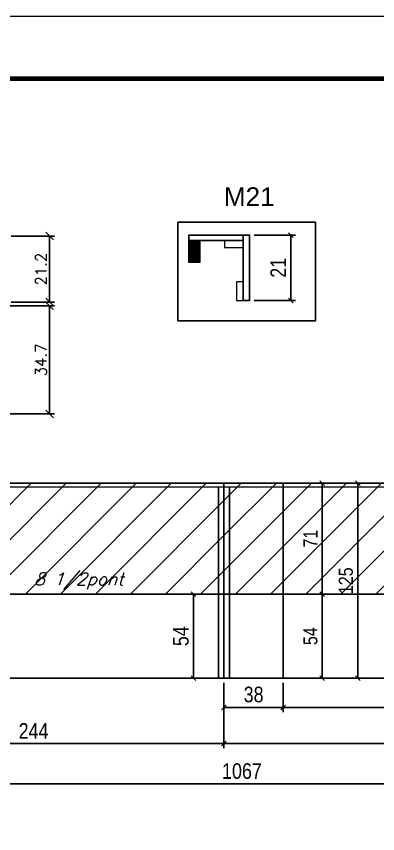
# Model space of a CAD drawing. Extents: x -20960 to -5926, y -2106 to 21915.
# Drawn here: x -6681 to -6449, y 13352 to 13875 of the extents above; entities that cross this region are included whole.
import ezdxf

# ---------------------------------------------------------------- set-up
doc = ezdxf.new("R2010")
doc.units = 0
doc.linetypes.add('DASHED', pattern=[0.75, 0.5, -0.25])
for name, color, linetype in [('5', 5, 'Continuous'), ('COTA', 241, 'Continuous'), ('Painéis', 200, 'Continuous'), ('Reaproveitamento', 251, 'Continuous'), ('SARR_3.5x7', 81, 'Continuous'), ('texto', 7, 'Continuous')]:
    doc.layers.add(name, color=color, linetype=linetype)
for name, color, linetype, lineweight in [('Folhas', 255, 'Continuous', 9), ('Madeira', 126, 'Continuous', 18), ('Sarr 2.2x7', 40, 'Continuous', 9), ('SARRAFO DE PRESSAO', 251, 'DASHED', 9)]:
    doc.layers.add(name, color=color, linetype=linetype, lineweight=lineweight)
doc.styles.add('COTA TECNICA', font='techl___.ttf', dxfattribs={"height": 10})
doc.styles.add('COTA TECNICA-50', font='techl___.ttf', dxfattribs={"height": 9})
doc.styles.add('Romans', font='romans.shx')
doc.styles.get("Standard").update_dxf_attribs({"font": 'arial.ttf'})
doc.dimstyles.new('COTA PAINEL-50', dxfattribs={"dimtxt": 9, "dimasz": 3, "dimexe": 3, "dimexo": 3, "dimgap": 3, "dimtad": 1, "dimdec": 1, "dimzin": 12, "dimdsep": 46, "dimtxsty": 'COTA TECNICA-50', "dimblk1": 'OBLIQUE', "dimblk2": 'OBLIQUE', "dimsah": 1, "dimcen": 0.9, "dimclrd": 4, "dimclre": 4, "dimclrt": 240, "dimadec": 1, "dimazin": 3, "dimtfac": 1, "dimtdec": 1, "dimtmove": 0, "dimatfit": 3, "dimfxl": 1, "dimtolj": 1, "dimtzin": 12, "dimarcsym": 0})
doc.dimstyles.new('Cota Seção (2x)', dxfattribs={"dimtxt": 7, "dimasz": 5, "dimexe": 3, "dimexo": 3, "dimgap": 2, "dimtad": 3, "dimdec": 1, "dimlfac": 0.5, "dimzin": 12, "dimdsep": 46, "dimtxsty": 'Romans', "dimblk": 'ARCHTICK', "dimcen": 0, "dimclrd": 4, "dimclre": 4, "dimclrt": 1, "dimadec": 1, "dimazin": 3, "dimtfac": 1, "dimtdec": 1, "dimtmove": 0, "dimatfit": 3, "dimldrblk": 'OBLIQUE', "dimfxl": 1, "dimtolj": 1, "dimtzin": 12, "dimarcsym": 0})
doc.dimstyles.new('PAINEL', dxfattribs={"dimtxt": 10, "dimasz": 3, "dimexe": 3, "dimexo": 3, "dimgap": 3, "dimtad": 1, "dimdec": 1, "dimzin": 12, "dimdsep": 46, "dimtxsty": 'COTA TECNICA', "dimblk1": 'OBLIQUE', "dimblk2": 'OBLIQUE', "dimsah": 1, "dimcen": 0.9, "dimclrd": 4, "dimclre": 4, "dimclrt": 240, "dimadec": 1, "dimazin": 3, "dimtfac": 1, "dimtdec": 1, "dimtmove": 0, "dimatfit": 3, "dimfxl": 1, "dimtolj": 1, "dimtzin": 12, "dimarcsym": 0})
pattern_1 = [(45, (4934.373, -2253.008), (-11.22532, 11.22532), [])]

# ---------------------------------------------------------------- blocks, each defined once
blk = doc.blocks.new('9999999999')
at = {"layer": 'Folhas'}
blk.add_lwpolyline([(98138.98, 34190.21), (99623.98, 34190.21), (99623.98, 35240.21), (98138.98, 35240.21)], close=True, dxfattribs=at)
at = {"layer": 'Folhas', "color": 30, "const_width": 3}
blk.add_lwpolyline([(98213.98, 34230.21), (99583.98, 34230.21), (99583.98, 35200.21), (98213.98, 35200.21)], close=True, dxfattribs=at)
blk = doc.blocks.new('_ArchTick')
at = {"color": 0, "linetype": 'ByBlock', "const_width": 0.15}
blk.add_lwpolyline([(-0.5, -0.5), (0.5, 0.5)], dxfattribs=at)
blk = doc.blocks.new('*D1016')
at = {"layer": 'COTA', "color": 4, "lineweight": -2, "transparency": 16777216}
for p, q in [((-6725.87, 13689.8), (-6656.3, 13689.8)), ((-6659.3, 13689.8), (-6659.3, 13620.5)), ((-6725.87, 13620.5), (-6656.3, 13620.5))]:
    blk.add_line(p, q, dxfattribs=at)
at = {"layer": 'Defpoints', "color": 0, "transparency": 16777216}
for p in [(-6728.87, 13689.8), (-6728.87, 13620.5), (-6659.3, 13620.5)]:
    blk.add_point(p, dxfattribs=at)
at = {"layer": 'COTA', "color": 4, "lineweight": -2, "transparency": 16777216, "xscale": 5, "yscale": 5, "zscale": 5}
for p, rotation in [((-6659.3, 13689.8), 90), ((-6659.3, 13620.5), 270)]:
    blk.add_blockref('_ArchTick', p, dxfattribs=dict(at, rotation=rotation))
at = {"layer": 'COTA', "color": 1, "transparency": 16777216, "insert": (-6664.8, 13655.15), "char_height": 7, "attachment_point": 5, "rotation": 90, "style": 'Romans'}
blk.add_mtext('\\A1;34.7', dxfattribs=at)
blk = doc.blocks.new('_Oblique')
at = {"color": 0, "linetype": 'ByBlock', "lineweight": -2}
blk.add_line((-0.5, -0.5), (0.5, 0.5), dxfattribs=at)
blk = doc.blocks.new('*D1034')
at = {"layer": 'COTA', "color": 4, "lineweight": -2, "transparency": 16777216}
for p, q in [((-6683.87, 13734.5), (-6656.3, 13734.5)), ((-6659.3, 13692.2), (-6659.3, 13734.5)), ((-6683.87, 13692.2), (-6656.3, 13692.2))]:
    blk.add_line(p, q, dxfattribs=at)
at = {"layer": 'Defpoints', "color": 0, "transparency": 16777216}
for p in [(-6686.87, 13734.5), (-6659.3, 13734.5), (-6686.87, 13692.2)]:
    blk.add_point(p, dxfattribs=at)
at = {"layer": 'COTA', "color": 4, "lineweight": -2, "transparency": 16777216, "xscale": 5, "yscale": 5, "zscale": 5}
for p, rotation in [((-6659.3, 13734.5), 90), ((-6659.3, 13692.2), 270)]:
    blk.add_blockref('_ArchTick', p, dxfattribs=dict(at, rotation=rotation))
at = {"layer": 'COTA', "color": 1, "transparency": 16777216, "insert": (-6664.8, 13713.35), "char_height": 7, "attachment_point": 5, "rotation": 90, "style": 'Romans'}
blk.add_mtext('\\A1;21.2', dxfattribs=at)
blk = doc.blocks.new('*D1024')
at = {"layer": 'COTA', "color": 4, "lineweight": -2, "ltscale": 25, "transparency": 16777216}
for p, q in [((-6791.62, 13448.09), (-6791.62, 13406.3)), ((-6547.62, 13448.09), (-6547.62, 13406.3)), ((-6791.62, 13409.3), (-6547.62, 13409.3))]:
    blk.add_line(p, q, dxfattribs=at)
at = {"layer": 'Defpoints', "color": 0, "ltscale": 25, "transparency": 16777216}
for p in [(-6791.62, 13451.09), (-6547.62, 13451.09), (-6547.62, 13409.3)]:
    blk.add_point(p, dxfattribs=at)
at = {"layer": 'COTA', "color": 4, "lineweight": -2, "ltscale": 25, "transparency": 16777216, "xscale": 3, "yscale": 3, "zscale": 3, "rotation": 180}
blk.add_blockref('_Oblique', (-6791.62, 13409.3), dxfattribs=at)
at = {"layer": 'COTA', "color": 4, "lineweight": -2, "ltscale": 25, "transparency": 16777216, "xscale": 3, "yscale": 3, "zscale": 3}
blk.add_blockref('_Oblique', (-6547.62, 13409.3), dxfattribs=at)
at = {"layer": 'COTA', "color": 240, "ltscale": 25, "transparency": 16777216, "insert": (-6669.62, 13417.37), "char_height": 10, "attachment_point": 5, "style": 'COTA TECNICA'}
blk.add_mtext('\\A1;244', dxfattribs=at)
blk = doc.blocks.new('*D1042')
at = {"layer": 'COTA', "color": 4, "lineweight": -2, "ltscale": 25, "transparency": 16777216}
for p, q in [((-6265.62, 13484.09), (-6265.62, 13429.41)), ((-6509.62, 13448.09), (-6509.62, 13429.41)), ((-6509.62, 13432.41), (-6265.62, 13432.41))]:
    blk.add_line(p, q, dxfattribs=at)
at = {"layer": 'Defpoints', "color": 0, "ltscale": 25, "transparency": 16777216}
for p in [(-6265.62, 13487.09), (-6509.62, 13451.09), (-6265.62, 13432.41)]:
    blk.add_point(p, dxfattribs=at)
at = {"layer": 'COTA', "color": 4, "lineweight": -2, "ltscale": 25, "transparency": 16777216, "xscale": 3, "yscale": 3, "zscale": 3, "rotation": 180}
blk.add_blockref('_Oblique', (-6509.62, 13432.41), dxfattribs=at)
at = {"layer": 'COTA', "color": 4, "lineweight": -2, "ltscale": 25, "transparency": 16777216, "xscale": 3, "yscale": 3, "zscale": 3}
blk.add_blockref('_Oblique', (-6265.62, 13432.41), dxfattribs=at)
at = {"layer": 'COTA', "color": 240, "ltscale": 25, "transparency": 16777216, "insert": (-6387.62, 13440.48), "char_height": 10, "attachment_point": 5, "style": 'COTA TECNICA'}
blk.add_mtext('\\A1;244', dxfattribs=at)
blk = doc.blocks.new('*D1025')
at = {"layer": 'COTA', "color": 4, "lineweight": -2, "ltscale": 25, "transparency": 16777216}
for p, q in [((-6002.6, 13489.09), (-6002.6, 13380.48)), ((-7069.62, 13448.09), (-7069.62, 13380.48)), ((-7069.62, 13383.48), (-6002.6, 13383.48))]:
    blk.add_line(p, q, dxfattribs=at)
at = {"layer": 'Defpoints', "color": 0, "ltscale": 25, "transparency": 16777216}
for p in [(-6002.6, 13492.09), (-7069.62, 13451.09), (-6002.6, 13383.48)]:
    blk.add_point(p, dxfattribs=at)
at = {"layer": 'COTA', "color": 4, "lineweight": -2, "ltscale": 25, "transparency": 16777216, "xscale": 3, "yscale": 3, "zscale": 3, "rotation": 180}
blk.add_blockref('_Oblique', (-7069.62, 13383.48), dxfattribs=at)
at = {"layer": 'COTA', "color": 4, "lineweight": -2, "ltscale": 25, "transparency": 16777216, "xscale": 3, "yscale": 3, "zscale": 3}
blk.add_blockref('_Oblique', (-6002.6, 13383.48), dxfattribs=at)
at = {"layer": 'COTA', "color": 240, "ltscale": 25, "transparency": 16777216, "insert": (-6536.11, 13391.58), "char_height": 10, "attachment_point": 5, "style": 'COTA TECNICA'}
blk.add_mtext('\\A1;1067', dxfattribs=at)
blk = doc.blocks.new('*D1026')
at = {"layer": 'COTA', "color": 4, "lineweight": -2, "ltscale": 25, "transparency": 16777216}
for p, q in [((-6547.62, 13448.09), (-6547.62, 13429.41)), ((-6509.62, 13448.09), (-6509.62, 13429.41)), ((-6547.62, 13432.41), (-6509.62, 13432.41))]:
    blk.add_line(p, q, dxfattribs=at)
at = {"layer": 'Defpoints', "color": 0, "ltscale": 25, "transparency": 16777216}
for p in [(-6547.62, 13451.09), (-6509.62, 13451.09), (-6509.62, 13432.41)]:
    blk.add_point(p, dxfattribs=at)
at = {"layer": 'COTA', "color": 4, "lineweight": -2, "ltscale": 25, "transparency": 16777216, "xscale": 3, "yscale": 3, "zscale": 3, "rotation": 180}
blk.add_blockref('_Oblique', (-6547.62, 13432.41), dxfattribs=at)
at = {"layer": 'COTA', "color": 4, "lineweight": -2, "ltscale": 25, "transparency": 16777216, "xscale": 3, "yscale": 3, "zscale": 3}
blk.add_blockref('_Oblique', (-6509.62, 13432.41), dxfattribs=at)
at = {"layer": 'COTA', "color": 240, "ltscale": 25, "transparency": 16777216, "insert": (-6528.62, 13440.65), "char_height": 10, "attachment_point": 5, "style": 'COTA TECNICA'}
blk.add_mtext('\\A1;38', dxfattribs=at)
blk = doc.blocks.new('*D1027')
at = {"layer": 'COTA', "color": 4, "lineweight": -2, "ltscale": 25, "transparency": 16777216}
for p, q in [((-6265.62, 13502.09), (-6265.62, 13406.3)), ((-6547.62, 13448.09), (-6547.62, 13406.3)), ((-6547.62, 13409.3), (-6265.62, 13409.3))]:
    blk.add_line(p, q, dxfattribs=at)
at = {"layer": 'Defpoints', "color": 0, "ltscale": 25, "transparency": 16777216}
for p in [(-6265.62, 13505.09), (-6547.62, 13451.09), (-6265.62, 13409.3)]:
    blk.add_point(p, dxfattribs=at)
at = {"layer": 'COTA', "color": 4, "lineweight": -2, "ltscale": 25, "transparency": 16777216, "xscale": 3, "yscale": 3, "zscale": 3, "rotation": 180}
blk.add_blockref('_Oblique', (-6547.62, 13409.3), dxfattribs=at)
at = {"layer": 'COTA', "color": 4, "lineweight": -2, "ltscale": 25, "transparency": 16777216, "xscale": 3, "yscale": 3, "zscale": 3}
blk.add_blockref('_Oblique', (-6265.62, 13409.3), dxfattribs=at)
at = {"layer": 'COTA', "color": 240, "ltscale": 25, "transparency": 16777216, "insert": (-6406.62, 13417.4), "char_height": 10, "attachment_point": 5, "style": 'COTA TECNICA'}
blk.add_mtext('\\A1;282', dxfattribs=at)
blk = doc.blocks.new('*D1032')
at = {"layer": 'COTA', "color": 4, "lineweight": -2, "ltscale": 25, "transparency": 16777216}
for p, q in [((-6550.62, 13505.09), (-6570.07, 13505.09)), ((-6567.07, 13451.09), (-6567.07, 13505.09)), ((-6554.12, 13451.09), (-6570.07, 13451.09))]:
    blk.add_line(p, q, dxfattribs=at)
at = {"layer": 'Defpoints', "color": 0, "ltscale": 25, "transparency": 16777216}
for p in [(-6567.07, 13505.09), (-6547.62, 13505.09), (-6551.12, 13451.09)]:
    blk.add_point(p, dxfattribs=at)
at = {"layer": 'COTA', "color": 4, "lineweight": -2, "ltscale": 25, "transparency": 16777216, "xscale": 3, "yscale": 3, "zscale": 3}
for p, rotation in [((-6567.07, 13505.09), 90), ((-6567.07, 13451.09), 270)]:
    blk.add_blockref('_Oblique', p, dxfattribs=dict(at, rotation=rotation))
at = {"layer": 'COTA', "color": 240, "ltscale": 25, "transparency": 16777216, "insert": (-6575.18, 13478.09), "char_height": 10, "attachment_point": 5, "rotation": 90, "style": 'COTA TECNICA'}
blk.add_mtext('\\A1;54', dxfattribs=at)
blk = doc.blocks.new('*D1046')
at = {"layer": 'COTA', "color": 4, "lineweight": -2, "transparency": 16777216}
for p, q in [((-6506.62, 13505.09), (-6481.63, 13505.09)), ((-6484.63, 13451.09), (-6484.63, 13505.09)), ((-6506.62, 13451.09), (-6481.63, 13451.09))]:
    blk.add_line(p, q, dxfattribs=at)
at = {"layer": 'Defpoints', "color": 0, "transparency": 16777216}
for p in [(-6509.62, 13505.09), (-6484.63, 13505.09), (-6509.62, 13451.09)]:
    blk.add_point(p, dxfattribs=at)
at = {"layer": 'COTA', "color": 4, "lineweight": -2, "transparency": 16777216, "xscale": 3, "yscale": 3, "zscale": 3}
for p, rotation in [((-6484.63, 13505.09), 90), ((-6484.63, 13451.09), 270)]:
    blk.add_blockref('_Oblique', p, dxfattribs=dict(at, rotation=rotation))
at = {"layer": 'COTA', "color": 240, "transparency": 16777216, "insert": (-6492.22, 13478.09), "char_height": 9, "attachment_point": 5, "rotation": 90, "style": 'COTA TECNICA-50'}
blk.add_mtext('\\A1;54', dxfattribs=at)
blk = doc.blocks.new('*D1047')
at = {"layer": 'COTA', "color": 4, "lineweight": -2, "transparency": 16777216}
for p, q in [((-6506.62, 13576.09), (-6481.63, 13576.09)), ((-6484.63, 13505.09), (-6484.63, 13576.09)), ((-6506.62, 13505.09), (-6481.63, 13505.09))]:
    blk.add_line(p, q, dxfattribs=at)
at = {"layer": 'Defpoints', "color": 0, "transparency": 16777216}
for p in [(-6509.62, 13576.09), (-6484.63, 13576.09), (-6509.62, 13505.09)]:
    blk.add_point(p, dxfattribs=at)
at = {"layer": 'COTA', "color": 4, "lineweight": -2, "transparency": 16777216, "xscale": 3, "yscale": 3, "zscale": 3}
for p, rotation in [((-6484.63, 13576.09), 90), ((-6484.63, 13505.09), 270)]:
    blk.add_blockref('_Oblique', p, dxfattribs=dict(at, rotation=rotation))
at = {"layer": 'COTA', "color": 240, "transparency": 16777216, "insert": (-6492.19, 13540.59), "char_height": 9, "attachment_point": 5, "rotation": 90, "style": 'COTA TECNICA-50'}
blk.add_mtext('\\A1;71', dxfattribs=at)
blk = doc.blocks.new('*D1052')
at = {"layer": 'COTA', "color": 4, "lineweight": -2, "transparency": 16777216}
for p, q in [((-6506.62, 13576.09), (-6458.89, 13576.09)), ((-6461.89, 13451.09), (-6461.89, 13576.09)), ((-6506.62, 13451.09), (-6458.89, 13451.09))]:
    blk.add_line(p, q, dxfattribs=at)
at = {"layer": 'Defpoints', "color": 0, "transparency": 16777216}
for p in [(-6509.62, 13576.09), (-6461.89, 13576.09), (-6509.62, 13451.09)]:
    blk.add_point(p, dxfattribs=at)
at = {"layer": 'COTA', "color": 4, "lineweight": -2, "transparency": 16777216, "xscale": 3, "yscale": 3, "zscale": 3}
for p, rotation in [((-6461.89, 13576.09), 90), ((-6461.89, 13451.09), 270)]:
    blk.add_blockref('_Oblique', p, dxfattribs=dict(at, rotation=rotation))
at = {"layer": 'COTA', "color": 240, "transparency": 16777216, "insert": (-6469.49, 13513.59), "char_height": 9, "attachment_point": 5, "rotation": 90, "style": 'COTA TECNICA-50'}
blk.add_mtext('\\A1;125', dxfattribs=at)
blk = doc.blocks.new('*D1040')
at = {"layer": 'Defpoints', "color": 0, "linetype": 'ByBlock', "transparency": 16777216}
for p in [(-6531.22, 13735.21), (-6531.22, 13693.21), (-6504.78, 13693.21)]:
    blk.add_point(p, dxfattribs=at)
at = {"layer": 'Sarr 2.2x7', "color": 4, "linetype": 'ByBlock', "lineweight": -2, "transparency": 16777216}
for p, q in [((-6528.22, 13735.21), (-6501.78, 13735.21)), ((-6504.78, 13735.21), (-6504.78, 13693.21)), ((-6528.22, 13693.21), (-6501.78, 13693.21))]:
    blk.add_line(p, q, dxfattribs=at)
at = {"layer": 'Sarr 2.2x7', "color": 4, "linetype": 'ByBlock', "lineweight": -2, "transparency": 16777216, "xscale": 3, "yscale": 3, "zscale": 3}
for p, rotation in [((-6504.78, 13735.21), 90), ((-6504.78, 13693.21), 270)]:
    blk.add_blockref('_Oblique', p, dxfattribs=dict(at, rotation=rotation))
at = {"layer": 'Sarr 2.2x7', "color": 240, "linetype": 'ByBlock', "transparency": 16777216, "insert": (-6512.84, 13714.21), "char_height": 10, "attachment_point": 5, "rotation": 90, "style": 'COTA TECNICA'}
blk.add_mtext('\\A1;21', dxfattribs=at)

msp = doc.modelspace()

# ---------------------------------------------------------------- hatches: boundary and pattern name
at = {"layer": 'Madeira'}
h = msp.add_hatch(dxfattribs=at)
h.set_pattern_fill('ANSI31', color=256, scale=0.2, angle=270, style=0)
h.set_pattern_definition([(315, (10073.7536, 383.4749), (0.449012806, 0.449012806), [])])
h.paths.add_polyline_path([(-6570.19, 13717.61), (-6563.19, 13717.61), (-6563.19, 13731.61), (-6570.19, 13731.61)])
at = {"layer": 'Reaproveitamento'}
h = msp.add_hatch(dxfattribs=at)
h.set_pattern_fill('ANSI31', color=256, scale=5)
h.set_pattern_definition(pattern_1)
h.paths.add_polyline_path([(-6547.62, 13505.09), (-6547.62, 13576.09), (-6791.62, 13576.09), (-6791.62, 13505.09)])
h = msp.add_hatch(dxfattribs=at)
h.set_pattern_fill('ANSI31', color=256, scale=5)
h.set_pattern_definition(pattern_1)
h.paths.add_polyline_path([(-6547.62, 13505.09), (-6509.62, 13505.09), (-6509.62, 13576.09), (-6547.62, 13576.09)])
h = msp.add_hatch(dxfattribs=at)
h.set_pattern_fill('ANSI31', color=256, scale=5)
h.set_pattern_definition(pattern_1)
h.paths.add_polyline_path([(-6509.62, 13576.09), (-6509.62, 13505.09), (-6265.62, 13505.09), (-6265.62, 13576.09)])

# ---------------------------------------------------------------- linework, layer by layer
at = {"linetype": 'ByBlock'}
msp.add_lwpolyline([(-6577.17, 13743.36), (-6489.02, 13743.36), (-6489.02, 13680.12), (-6577.17, 13680.12)], close=True, dxfattribs=at)
at = {"layer": 'Madeira'}
msp.add_lwpolyline([(-6570.19, 13731.61), (-6563.19, 13731.61), (-6563.19, 13717.61), (-6570.19, 13717.61)], close=True, dxfattribs=at)
at = {"layer": 'Painéis'}
for p, q in [((-6791.62, 13576.09), (-6265.62, 13576.09)), ((-6791.62, 13505.09), (-6265.62, 13505.09)), ((-6791.62, 13451.09), (-6265.62, 13451.09))]:
    msp.add_line(p, q, dxfattribs=at)
at = {"layer": 'Painéis', "ltscale": 25}
for p, q in [((-6547.62, 13576.09), (-6547.62, 13505.09)), ((-6509.62, 13576.09), (-6509.62, 13451.09))]:
    msp.add_line(p, q, dxfattribs=at)
at = {"layer": 'Painéis', "linetype": 'ByBlock'}
msp.add_lwpolyline([(-6535.22, 13735.21), (-6570.17, 13735.21), (-6570.17, 13731.61), (-6535.22, 13731.61), (-6535.22, 13735.21)], dxfattribs=at)
at = {"layer": 'Painéis'}
msp.add_lwpolyline([(-6535.22, 13693.21), (-6531.22, 13693.21), (-6531.22, 13735.21), (-6535.22, 13735.21)], close=True, dxfattribs=at)
at = {"layer": 'Sarr 2.2x7'}
for p, q in [((-6776.62, 13573.89), (-6547.62, 13573.89)), ((-6547.62, 13573.89), (-6280.62, 13573.89))]:
    msp.add_line(p, q, dxfattribs=at)
at = {"layer": 'Sarr 2.2x7', "linetype": 'ByBlock'}
for points in [[(-6535.22, 13731.61), (-6547.22, 13731.61), (-6547.22, 13727.21), (-6535.22, 13727.21), (-6535.22, 13731.61)], [(-6535.22, 13693.21), (-6535.22, 13705.21), (-6539.62, 13705.21), (-6539.62, 13693.21), (-6535.22, 13693.21)]]:
    msp.add_lwpolyline(points, dxfattribs=at)
at = {"layer": 'SARR_3.5x7'}
for p, q in [((-6551.12, 13573.89), (-6551.12, 13451.09)), ((-6544.12, 13573.89), (-6544.12, 13451.09)), ((-6551.12, 13451.09), (-6544.12, 13451.09))]:
    msp.add_line(p, q, dxfattribs=at)
at = {"layer": 'SARR_3.5x7', "ltscale": 25}
msp.add_line((-6547.62, 13505.09), (-6547.62, 13451.09), dxfattribs=at)

# ---------------------------------------------------------------- block references
at = {"layer": 'SARRAFO DE PRESSAO', "color": 6, "linetype": 'ByBlock'}
msp.add_blockref('9999999999', (-105550.48, -21364.84), dxfattribs=at)

# ---------------------------------------------------------------- texts
at = {"layer": '5', "color": 7, "linetype": 'Continuous'}
msp.add_text('M21', height=12, rotation=360, dxfattribs=at).set_placement((-6547.73, 13753.81))
at = {"layer": 'texto', "color": 2, "insert": (-6640.68, 13513.42), "char_height": 8, "attachment_point": 5, "style": 'Romans'}
msp.add_mtext('{\\Q19;\\C256;8 1/2pont}', dxfattribs=at)

# ---------------------------------------------------------------- dimensions: what is measured, and where the dimension line sits
at = {"layer": 'COTA'}
for base, p1, p2, dimstyle, picture, middle in [((-6659.30306076, 13734.50411537), (-6686.86888946, 13692.20411537), (-6686.86888946, 13734.50411537), 'Cota Seção (2x)', '*D1034', (-6664.80306076, 13713.35411537)), ((-6659.30306076, 13620.50411537), (-6728.86888946, 13689.80411537), (-6728.86888946, 13620.50411537), 'Cota Seção (2x)', '*D1016', (-6664.80306076, 13655.15411537)), ((-6461.89, 13576.09), (-6509.62, 13451.09), (-6509.62, 13576.09), 'COTA PAINEL-50', '*D1052', (-6469.49, 13513.59)), ((-6484.63, 13505.09), (-6509.62, 13451.09), (-6509.62, 13505.09), 'COTA PAINEL-50', '*D1046', (-6492.22, 13478.09))]:
    dim = msp.add_linear_dim(base=base, p1=p1, p2=p2, angle=90, dimstyle=dimstyle, dxfattribs=at)
    dim.commit()
    dim.dimension.update_dxf_attribs({"geometry": picture, "text_midpoint": middle})
dim = msp.add_linear_dim(base=(-6484.63, 13576.09), p1=(-6509.62, 13505.09), p2=(-6509.62, 13576.09), angle=90, dimstyle='COTA PAINEL-50', override={"dimtmove": 1}, dxfattribs=at)
dim.commit()
dim.dimension.update_dxf_attribs({"geometry": '*D1047', "text_midpoint": (-6492.19, 13540.59)})
at = {"layer": 'COTA', "ltscale": 25}
dim = msp.add_linear_dim(base=(-6567.07, 13505.09), p1=(-6551.12, 13451.09), p2=(-6547.62, 13505.09), angle=90, dimstyle='PAINEL', dxfattribs=at)
dim.commit()
dim.dimension.update_dxf_attribs({"geometry": '*D1032', "text_midpoint": (-6575.18, 13478.09)})
for base, p1, p2, picture, middle in [((-6265.62, 13409.3), (-6547.62, 13451.09), (-6265.62, 13505.09), '*D1027', (-6406.62, 13417.4)), ((-6002.6, 13383.48), (-7069.62, 13451.09), (-6002.6, 13492.09), '*D1025', (-6536.11, 13391.58)), ((-6509.62, 13432.41), (-6547.62, 13451.09), (-6509.62, 13451.09), '*D1026', (-6528.62, 13440.65))]:
    dim = msp.add_linear_dim(base=base, p1=p1, p2=p2, dimstyle='PAINEL', dxfattribs=at)
    dim.commit()
    dim.dimension.update_dxf_attribs({"geometry": picture, "text_midpoint": middle})
for base, p1, p2, picture, middle in [((-6265.62, 13432.41), (-6509.62, 13451.09), (-6265.62, 13487.09), '*D1042', (-6387.62, 13440.48)), ((-6547.62, 13409.3), (-6791.62, 13451.09), (-6547.62, 13451.09), '*D1024', (-6669.62, 13417.37))]:
    dim = msp.add_linear_dim(base=base, p1=p1, p2=p2, dimstyle='PAINEL', override={"dimtmove": 1}, dxfattribs=at)
    dim.commit()
    dim.dimension.update_dxf_attribs({"geometry": picture, "text_midpoint": middle})
at = {"layer": 'Sarr 2.2x7', "linetype": 'ByBlock'}
dim = msp.add_linear_dim(base=(-6504.78, 13693.21), p1=(-6531.22, 13735.21), p2=(-6531.22, 13693.21), angle=90, dimstyle='PAINEL', override={"dimlfac": 0.5}, dxfattribs=at)
dim.commit()
dim.dimension.update_dxf_attribs({"geometry": '*D1040', "text_midpoint": (-6512.84, 13714.21)})

doc.saveas('drawing.dxf')
